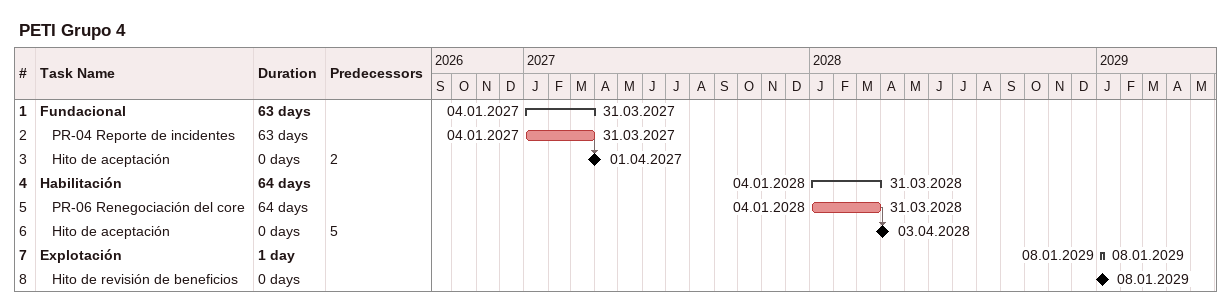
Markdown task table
PETI Grupo 4

| ID | Level | Task | Duration | Start | Finish | Predecessors |
|---|---|---|---|---|---|---|
| 1 | 1 | **Fundacional** | 63d | 2027-01-04 | 2027-03-31 |  |
| 2 | 2 | PR-04 Reporte de incidentes | 63d | 2027-01-04 | 2027-03-31 |  |
| 3 | 2 | Hito de aceptación | 0d | 2027-04-01 | 2027-04-01 | 2 |
| 4 | 1 | **Habilitación** | 64d | 2028-01-04 | 2028-03-31 |  |
| 5 | 2 | PR-06 Renegociación del core | 64d | 2028-01-04 | 2028-03-31 |  |
| 6 | 2 | Hito de aceptación | 0d | 2028-04-03 | 2028-04-03 | 5 |
| 7 | 1 | **Explotación** | 1d | 2029-01-08 | 2029-01-08 |  |
| 8 | 2 | Hito de revisión de beneficios | 0d | 2029-01-08 | 2029-01-08 |  |
